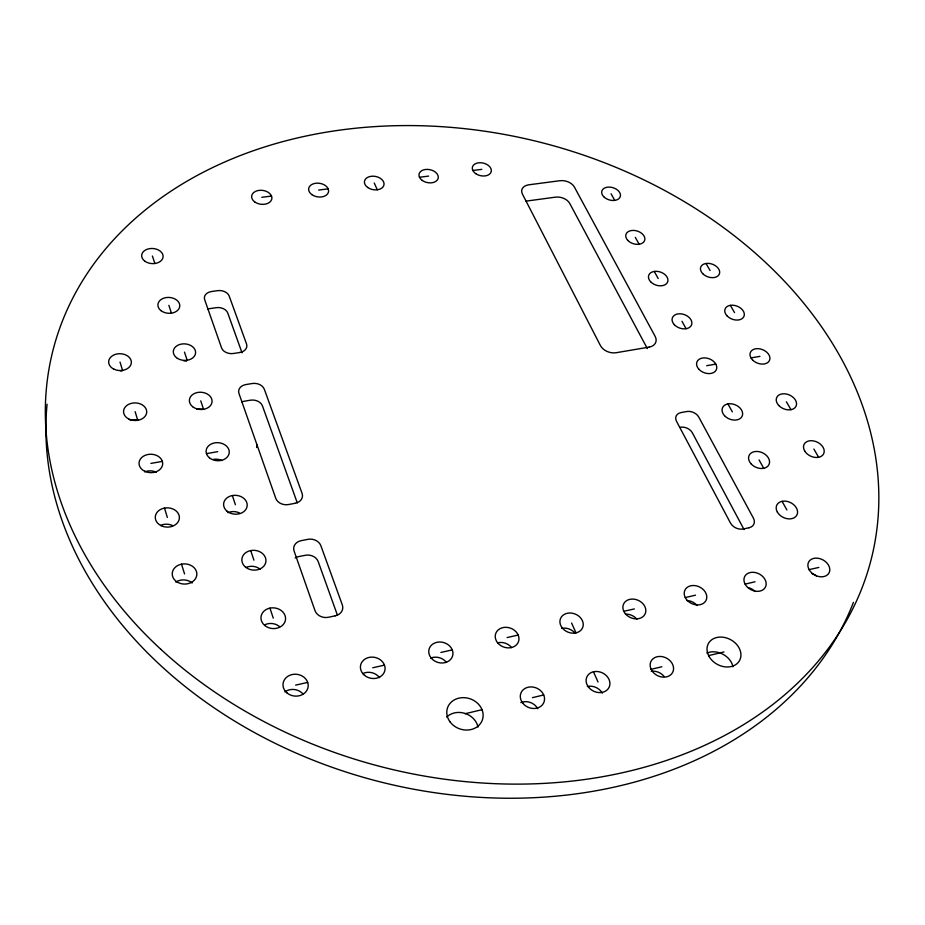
<?xml version="1.0" encoding="UTF-8"?>
<svg xmlns="http://www.w3.org/2000/svg" width="925" height="925" viewBox="0 0 925 925"><rect width="100%" height="100%" fill="white"/><g stroke="black" fill="none" stroke-linecap="round" stroke-linejoin="round"><path stroke-width="1.39" d="M256.653 447.503L256.965 444.763M464.986 713.753L482.017 709.683M532.43 697.658L543.715 694.964M651.131 669.318L661.861 666.763M708.608 655.605L723.986 651.94M295.63 685.124L307.701 682.407M372.763 667.769L384.476 665.144M440.867 652.46L452.256 649.893M507.12 637.556L518.197 635.059M623.808 611.298L634.365 608.928M685.263 597.562A11.736 9.181 25.9 0 0 704.757 602.21A11.736 9.181 25.9 0 0 696.479 585.872A11.736 9.181 25.9 0 0 685.263 597.562L695.507 595.18M745.087 584.103A11.643 8.903 27.2 0 0 764.316 588.693A11.643 8.903 27.2 0 0 755.783 572.656A11.643 8.903 27.2 0 0 745.087 584.103L755.066 581.779M809.097 569.627L818.845 567.43M150.891 463.402L162.372 461.39M206.46 453.643L217.699 451.666M706.677 365.71L715.823 364.103M750.996 357.917L759.968 356.345M526.024 201.13L555.462 197.152A11.25 7.573 15.2 0 1 569.777 203.488L647.315 348.552M261.775 197.302L271.534 196.065M318.639 190.076L328.178 188.862M419.464 177.265L428.622 176.108M472.86 170.477L481.821 169.344M705.995 263.486L710.076 270.493M730.322 305.331L734.554 312.604M786.389 401.797L790.991 409.694M813.861 449.053L818.648 457.285M611.067 193.776L614.755 200.39M635.313 237.355L639.14 244.258M654.253 271.43L658.207 278.541M681.979 321.299L686.107 328.722M727.917 403.913L732.357 411.891M759.067 459.933L763.715 468.293M782.076 501.315L786.886 509.964M744.058 529.562L692.339 432.796A9.389 6.903 21.6 0 0 680.314 427.269M374.243 183.011L377.273 189.787M571.592 623.045L576.009 632.885M593.457 671.793L598.036 682.003M297.26 502.83L262.457 405.913A9.782 7.458 6 0 0 250.478 400.19L244.223 401.242A9.793 7.481 5.7 0 0 241.864 401.889M337.382 615.056L318.177 561.567A10.372 8.51 7.8 0 0 305.342 555.278L298.74 556.584A10.395 8.533 7.5 0 0 295.168 557.972M242.026 352.818L227.77 313.055A9.423 6.868 5.3 0 0 216.3 307.667L210.241 308.557A9.447 6.88 5.1 0 0 207.963 309.135M152.394 256.028L154.891 263.498M168.859 305.331L171.46 313.147M184.468 352.101L187.185 360.241M200.737 400.837L203.569 409.324M232.348 495.546L235.412 504.726M250.71 550.572L253.912 560.18M269.927 608.118L273.28 618.166M120.03 362.103L122.551 370.382M135.131 411.671L137.756 420.308M164.5 508.091L167.344 517.445M181.497 564.169A12.326 10.106 1.2 0 1 196.401 576.795A12.326 10.106 1.2 0 1 175.727 580.981A12.326 10.106 1.2 0 1 181.497 564.169L184.561 573.939M853.428 602.395A417.533 321.137 14.4 0 1 383.678 782.735A417.533 321.137 14.4 0 1 47.071 404.202M812.104 573.697A11.412 8.579 28.5 0 1 816.497 575.928M284.9 691.865A12.476 10.869 6.4 0 1 303.099 694.108M183.659 360.796A11.042 8.244 3.7 0 1 186.492 361.189M196.759 409.151A11.25 8.603 3.8 0 1 202.552 409.37M213.386 459.39A11.47 8.996 4 0 1 222.046 460.569M227.92 512.67A11.701 9.4 4.3 0 1 239.563 512.982M245.981 567.464A11.944 9.84 4.7 0 1 260.341 569.314M264.862 624.733A12.187 10.314 5.4 0 1 279.535 626.583M175.819 582.079A12.175 10.048 0.9 0 1 192.18 582.981M160.777 525.296A11.933 9.597 1 0 1 172.651 525.597M144.693 471.877A11.69 9.169 1.1 0 1 156.337 472.236M130.182 420.389A11.47 8.776 1.2 0 1 137.987 420.147M120.181 370.752A11.25 8.394 1.4 0 1 122.123 370.96M748.279 587.641A11.516 8.868 27.4 0 1 755.135 591.468M686.674 600.522A11.609 9.134 26.1 0 1 697.115 605.505M651.304 671.284A12.025 9.793 27.4 0 1 664.034 676.372M626.387 614.131A11.713 9.423 24.4 0 1 636.897 619.183M587.398 686.512A12.129 10.117 25.5 0 1 602.325 693.16M561.614 628.387A11.817 9.701 22.3 0 1 575.096 633.232M520.844 702.607A12.245 10.429 22.9 0 1 537.76 708.747M498.02 642.736A11.944 9.99 19.7 0 1 511.652 647.65M430.807 658.057A12.083 10.291 16.3 0 1 446.474 662.462M362.727 673.631A12.256 10.568 12 0 1 379.516 677.678M706.897 653.073A17.529 13.967 28.9 0 1 732.993 666.763M446.683 717.014A18.211 15.817 19.4 0 1 465.044 713.429A18.211 15.817 19.4 0 1 478.005 727.119M335.255 615.819L328.41 617.276A10.753 8.996 8.8 0 1 315.009 610.639L294.081 551.011A10.522 8.579 7.6 0 1 301.192 540.663L307.863 539.344A10.499 8.556 8 0 1 320.859 545.692L342.308 604.881A10.73 8.973 9.2 0 1 335.255 615.819M749.03 527.759L743.272 528.984A9.967 7.481 25.1 0 1 730.461 523.007L676.499 421.268A9.504 6.938 21.3 0 1 681.077 412.573L686.639 411.544A9.493 6.914 21.5 0 1 698.791 417.106L753.424 518.162A9.967 7.469 25.2 0 1 749.03 527.759M295.133 503.292L288.531 504.541A10.314 8.209 6.9 0 1 275.766 498.332L238.962 393.472A9.909 7.504 5.9 0 1 245.9 384.557L252.224 383.517A9.886 7.481 6.1 0 1 264.342 389.286L302.082 493.407A10.291 8.186 7.2 0 1 295.133 503.292M649.084 347.129L616.154 352.714A12.256 8.776 18.1 0 1 600.418 345.545L522.405 194.019A11.435 7.677 14.5 0 1 528.834 184.803L559.949 180.71A11.366 7.573 15.2 0 1 574.413 187.081L655.131 336.376A12.187 8.649 18.9 0 1 649.084 347.129M239.725 352.506L233.458 353.5A9.736 7.203 5.5 0 1 221.549 347.858L204.656 299.654A9.551 6.891 5.3 0 1 211.49 291.537L217.606 290.658A9.527 6.88 5.5 0 1 229.203 296.081L246.536 343.961A9.713 7.192 5.7 0 1 239.725 352.506M160.892 649.373A422.251 322.212 14.4 0 0 862.135 587.664A422.251 322.212 14.4 0 0 363.213 127.5A422.251 322.212 14.4 0 0 160.892 649.373M603.667 196.655A9.632 6.394 16.4 0 0 619.808 197.615A9.632 6.394 16.4 0 0 609.737 187.104A9.632 6.394 16.4 0 0 603.667 196.655M724.541 415.695A10.695 7.689 22.4 0 0 742.081 416.319A10.695 7.689 22.4 0 0 730.415 403.739A10.695 7.689 22.4 0 0 724.541 415.695M727.131 315.957A10.14 6.961 20.8 0 0 743.804 316.732A10.14 6.961 20.8 0 0 732.704 305.204A10.14 6.961 20.8 0 0 727.131 315.957M702.722 273.661A9.932 6.718 19.6 0 0 719.13 274.505A9.932 6.718 19.6 0 0 708.342 263.371A9.932 6.718 19.6 0 0 702.722 273.661M778.827 405.532A10.603 7.481 23.5 0 0 796.055 406.167A10.603 7.481 23.5 0 0 784.273 393.772A10.603 7.481 23.5 0 0 778.827 405.532M804.669 450.949A10.857 7.747 25.2 0 0 822.614 455.25A10.857 7.747 25.2 0 0 814.301 441.075A10.857 7.747 25.2 0 0 804.669 450.949M674.337 324.71A10.233 7.146 19.6 0 0 691.287 325.484A10.233 7.146 19.6 0 0 680.303 313.783A10.233 7.146 19.6 0 0 674.337 324.71M752.487 359.883A10.36 7.215 22.1 0 0 769.427 360.588A10.36 7.215 22.1 0 0 758.003 348.644A10.36 7.215 22.1 0 0 752.487 359.883M698.953 369.318A10.452 7.412 21 0 0 716.193 370.023A10.452 7.412 21 0 0 704.873 357.882A10.452 7.412 21 0 0 698.953 369.318M751.181 463.957A10.938 7.967 24.1 0 0 769.022 464.5A10.938 7.967 24.1 0 0 756.985 451.435A10.938 7.967 24.1 0 0 751.181 463.957M650.645 281.778A10.025 6.891 18.5 0 0 667.33 282.611A10.025 6.891 18.5 0 0 656.646 271.314A10.025 6.891 18.5 0 0 650.645 281.778M777.335 512.045A11.216 8.267 26 0 0 795.858 516.485A11.216 8.267 26 0 0 787.441 501.466A11.216 8.267 26 0 0 777.335 512.045M627.821 240.419A9.828 6.648 17.4 0 0 644.239 241.321A9.828 6.648 17.4 0 0 633.856 230.417A9.828 6.648 17.4 0 0 627.821 240.419M144.624 261.023A10.742 7.573 3.7 0 0 162.673 258.526A10.742 7.573 3.7 0 0 149.85 248.605A10.742 7.573 3.7 0 0 144.624 261.023M192.631 406.699A11.377 8.637 4 0 0 211.675 403.485A11.377 8.637 4 0 0 197.846 392.42A11.377 8.637 4 0 0 192.631 406.699M176.467 357.663A11.169 8.267 3.9 0 0 195.187 354.703A11.169 8.267 3.9 0 0 181.705 344.019A11.169 8.267 3.9 0 0 176.467 357.663M160.962 310.627A10.961 7.932 3.8 0 0 179.369 307.886A10.961 7.932 3.8 0 0 166.199 297.572A10.961 7.932 3.8 0 0 160.962 310.627M227.088 511.248A11.84 9.447 4.5 0 0 246.836 507.49A11.84 9.447 4.5 0 0 232.267 495.557A11.84 9.447 4.5 0 0 227.088 511.248M245.472 567.071A12.083 9.898 5 0 0 265.602 562.99A12.083 9.898 5 0 0 250.64 550.583A12.083 9.898 5 0 0 245.472 567.071M264.723 625.45A12.337 10.372 5.6 0 0 285.224 621.045A12.337 10.372 5.6 0 0 269.846 608.141A12.337 10.372 5.6 0 0 264.723 625.45M209.489 457.852A11.609 9.03 4.2 0 0 228.88 454.372A11.609 9.03 4.2 0 0 214.692 442.878A11.609 9.03 4.2 0 0 209.489 457.852M161.112 525.689A12.071 9.643 1.3 0 0 179.404 517.757A12.071 9.643 1.3 0 0 161.493 508.993A12.071 9.643 1.3 0 0 161.112 525.689M129.026 419.141A11.597 8.811 1.5 0 0 146.705 412.099A11.597 8.811 1.5 0 0 129.616 403.901A11.597 8.811 1.5 0 0 129.026 419.141M113.983 369.202A11.377 8.429 1.6 0 0 131.373 362.577A11.377 8.429 1.6 0 0 114.677 354.622A11.377 8.429 1.6 0 0 113.983 369.202M144.716 471.253A11.828 9.204 1.4 0 0 162.696 463.783A11.828 9.204 1.4 0 0 145.202 455.308A11.828 9.204 1.4 0 0 144.716 471.253M286.935 692.883A12.638 10.938 6.7 0 0 307.875 688.073A12.638 10.938 6.7 0 0 292.011 674.568A12.638 10.938 6.7 0 0 286.935 692.883M809.132 569.684A11.539 8.603 28.3 0 0 828.095 574.228A11.539 8.603 28.3 0 0 819.284 558.492A11.539 8.603 28.3 0 0 809.132 569.684M497.488 642.632A12.094 10.048 19.5 0 0 517.954 642.852A12.094 10.048 19.5 0 0 505.871 627.3A12.094 10.048 19.5 0 0 497.488 642.632M430.888 657.652A12.233 10.337 16.2 0 0 451.782 657.848A12.233 10.337 16.2 0 0 439.884 641.996A12.233 10.337 16.2 0 0 430.888 657.652M364.519 675.331A12.407 10.626 12.1 0 0 384.823 670.683A12.407 10.626 12.1 0 0 368.902 657.444A12.407 10.626 12.1 0 0 364.519 675.331M562.308 628.017A11.967 9.747 22.1 0 0 582.357 628.26A11.967 9.747 22.1 0 0 570.089 612.997A11.967 9.747 22.1 0 0 562.308 628.017M625.404 613.784A11.852 9.458 24.2 0 0 645.06 614.061A11.852 9.458 24.2 0 0 632.619 599.065A11.852 9.458 24.2 0 0 625.404 613.784M522.671 703.058A12.395 10.487 22.7 0 0 543.553 703.139A12.395 10.487 22.7 0 0 531.043 686.905A12.395 10.487 22.7 0 0 522.671 703.058M651.165 669.399A12.164 9.851 27.1 0 0 671.365 674.209A12.164 9.851 27.1 0 0 663.017 656.808A12.164 9.851 27.1 0 0 651.165 669.399M588.624 687.275A12.279 10.163 25.2 0 0 609.066 687.391A12.279 10.163 25.2 0 0 596.382 671.457A12.279 10.163 25.2 0 0 588.624 687.275M475.739 173.646A9.666 6.452 13.1 0 0 491.21 171.634A9.666 6.452 13.1 0 0 478.491 162.812A9.666 6.452 13.1 0 0 475.739 173.646M422.309 180.479A9.782 6.591 11.7 0 0 438.126 178.421A9.782 6.591 11.7 0 0 425.419 169.483A9.782 6.591 11.7 0 0 422.309 180.479M254.687 201.893A10.198 6.995 7.2 0 0 271.603 199.696A10.198 6.995 7.2 0 0 258.988 190.388A10.198 6.995 7.2 0 0 254.687 201.893M311.817 194.597A10.048 6.857 8.8 0 0 328.363 192.446A10.048 6.857 8.8 0 0 315.714 183.254A10.048 6.857 8.8 0 0 311.817 194.597M367.676 187.463A9.909 6.729 10.3 0 0 383.852 185.358A9.909 6.729 10.3 0 0 371.168 176.293A9.909 6.729 10.3 0 0 367.676 187.463M708.689 655.767A17.737 14.025 28.6 0 0 738 662.705A17.737 14.025 28.6 0 0 725.235 637.614A17.737 14.025 28.6 0 0 708.689 655.767M450.105 721.951A18.442 15.91 19.3 0 0 481.462 721.974A18.442 15.91 19.3 0 0 463.298 697.647A18.442 15.91 19.3 0 0 450.105 721.951"/></g></svg>
